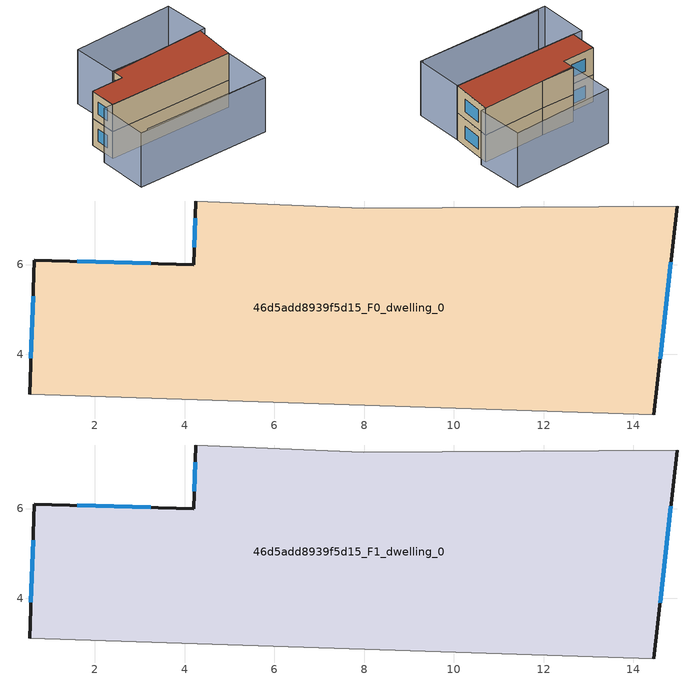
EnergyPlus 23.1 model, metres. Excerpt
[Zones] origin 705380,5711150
46d5add8939f5d15_F0_dwelling_0
 floor ground (EU_floor_Construction): 14.97,7.3 14.46,2.65 0.55,3.11 0.66,6.1 4.2,6 4.25,7.42 7.99,7.25 z0
 wall outside (EU_wall_Construction): 14.46,2.65 14.97,7.3 / 4.25,7.42 4.2,6 0.66,6.1 0.55,3.11 z0:3
 wall adiabatic (EU_wall_Construction): 14.97,7.3 7.99,7.25 4.25,7.42 / 0.55,3.11 14.46,2.65 z0:3
 window (EU_Window_Construction): 14.59,3.9 14.83,6.05 / 0.63,5.29 0.58,3.92 / 3.25,6.03 1.61,6.07 / 4.24,7.03 4.22,6.38 z0.81:2.19
46d5add8939f5d15_F1_dwelling_0
 floor to 46d5add8939f5d15_F0_dwelling_0 (EU_floor_Construction): 14.97,7.3 14.46,2.65 0.55,3.11 0.65,6.1 4.2,6 4.25,7.42 7.99,7.25 z3
 wall outside (EU_wall_Construction): 14.46,2.65 14.97,7.3 / 4.25,7.42 4.2,6 0.66,6.1 0.55,3.11 z3:6
 wall adiabatic (EU_wall_Construction): 14.97,7.3 7.99,7.25 4.25,7.42 / 0.55,3.11 14.46,2.65 z3:6
 window (EU_Window_Construction): 14.59,3.9 14.83,6.05 / 0.63,5.29 0.58,3.92 / 3.25,6.03 1.61,6.07 / 4.24,7.03 4.22,6.38 z3.81:5.19
 roof outside (EU_roof_Construction): 14.46,2.65 14.97,7.3 7.99,7.25 4.25,7.42 4.2,6 0.66,6.1 0.55,3.11 z6
shading: 0.32,-2.1 14,-2.71 / -0.48,3.16 14.46,2.65 / 14.46,2.65 14.27,-2.76 / 14.27,-2.76 -0.66,-2.25 / -0.66,-2.25 -0.48,3.16 / 15.53,7.31 4.25,7.23 / 4.25,7.23 4.22,12.32 / 4.22,12.32 15.5,12.4 / 15.5,12.4 15.53,7.31 z0:6
[Building]
EU S2 Campaign: North Axis=0; Terrain=City; Solar Distribution=FullExterior
[Site:Location]
London: Latitude=51.5; Longitude=-0.5; Time Zone=0; Elevation=25
[SizingPeriod:WeatherFileDays]
AnnualSizingPeriod: Begin Month=1; Begin Day of Month=1; End Month=12; End Day of Month=31; Day of Week for Start Day=Monday; Use Weather File Daylight Saving Period=No; Use Weather File Rain and Snow Indicators=No
[MATERIAL]
EU_InternalMass_Material: Roughness=MediumRough; Thickness=0.1; Conductivity=1; Density=1800; Specific Heat=900; Thermal Absorptance=0.9; Solar Absorptance=0.7; Visible Absorptance=0.7
[MATERIAL:NOMASS] Roughness=MediumRough; Thermal Absorptance=0.9; Solar Absorptance=0.7; Visible Absorptance=0.7
Name | Thermal Resistance
EU_wall_NoMass | 0.555556
EU_roof_NoMass | 0.510204
EU_floor_NoMass | 1.68919
[WINDOWMATERIAL:SIMPLEGLAZINGSYSTEM]
EU_Window_SimpleGlazing: UFactor=3.96; Solar Heat Gain Coefficient=0.85; Visible Transmittance=0.85
[CONSTRUCTION]
EU_wall_Construction: EU_wall_NoMass
EU_roof_Construction: EU_roof_NoMass
EU_floor_Construction: EU_floor_NoMass
EU_Window_Construction: EU_Window_SimpleGlazing
EU_InternalMass_Construction: EU_InternalMass_Material
[ZONE] Type=1; Multiplier=1; Ceiling Height=autocalculate; Volume=173.681; Floor Area=autocalculate; Part of Total Floor Area=Yes
46d5add8939f5d15_F0_dwelling_0; 46d5add8939f5d15_F1_dwelling_0
[INTERNALMASS] Construction=EU_InternalMass_Construction; Surface Area=57.8932
Name | Zone or ZoneList
46d5add8939f5d15_F0_dwelling_0_EU_InternalMass | 46d5add8939f5d15_F0_dwelling_0
46d5add8939f5d15_F1_dwelling_0_EU_InternalMass | 46d5add8939f5d15_F1_dwelling_0
[OTHEREQUIPMENT] Fuel Type=Electricity; Design Level Calculation Method=Watts/Area; Power per Zone Floor Area=1; Fraction Latent=0; Fraction Radiant=0; Fraction Lost=0; Carbon Dioxide Generation Rate=0; EndUse Subcategory=EU_Step8_InternalGains
Name | Zone or ZoneList or Space or SpaceList | Schedule
EU_Step8_InternalGain_46d5add8939f5d15_F0_dwelling_0_f000 | 46d5add8939f5d15_F0_dwelling_0 | EU_Step8_GainSchedule_46d5add8939f5d15_F0_dwelling_0_f000
EU_Step8_InternalGain_46d5add8939f5d15_F1_dwelling_0_f000 | 46d5add8939f5d15_F1_dwelling_0 | EU_Step8_GainSchedule_46d5add8939f5d15_F1_dwelling_0_f000
[ZONEVENTILATION:DESIGNFLOWRATE] Schedule=EU_AlwaysOn; Design Flow Rate Calculation Method=AirChanges/Hour; Air Changes per Hour=0.48; Ventilation Type=Natural; Fan Pressure Rise=0; Fan Total Efficiency=1; Constant Term Coefficient=1; Temperature Term Coefficient=0; Velocity Term Coefficient=0; Velocity Squared Term Coefficient=0; Minimum Indoor Temperature=-100; Maximum Indoor Temperature=100; Delta Temperature=-100; Minimum Outdoor Temperature=-100; Maximum Outdoor Temperature=100; Maximum Wind Speed=40
Name | Zone or ZoneList or Space or SpaceList
EU_ConstantAir_46d5add8939f5d15_F0_dwelling_0 | 46d5add8939f5d15_F0_dwelling_0
EU_ConstantAir_46d5add8939f5d15_F1_dwelling_0 | 46d5add8939f5d15_F1_dwelling_0
[HVACTEMPLATE:THERMOSTAT] Constant Heating Setpoint=20; Constant Cooling Setpoint=50
EU_HeatOnly_46d5add8939f5d15_F0_dwelling_0; EU_HeatOnly_46d5add8939f5d15_F1_dwelling_0
[HVACTEMPLATE:ZONE:IDEALLOADSAIRSYSTEM] System Availability Schedule=EU_AlwaysOn; Maximum Heating Supply Air Temperature=50; Minimum Cooling Supply Air Temperature=13; Maximum Heating Supply Air Humidity Ratio=0.0156; Minimum Cooling Supply Air Humidity Ratio=0.0077; Heating Limit=NoLimit; Cooling Limit=NoLimit; Heating Availability Schedule=EU_AlwaysOn; Cooling Availability Schedule=EU_CoolingOff; Dehumidification Control Type=ConstantSensibleHeatRatio; Cooling Sensible Heat Ratio=0.7; Dehumidification Setpoint=60; Humidification Control Type=None; Humidification Setpoint=30; Outdoor Air Method=None; Outdoor Air Flow Rate per Person=0.00944; Outdoor Air Flow Rate per Zone Floor Area=0; Outdoor Air Flow Rate per Zone=0; Demand Controlled Ventilation Type=None; Outdoor Air Economizer Type=NoEconomizer; Heat Recovery Type=None; Sensible Heat Recovery Effectiveness=0.7; Latent Heat Recovery Effectiveness=0.65
Name | Template Thermostat
46d5add8939f5d15_F0_dwelling_0 | EU_HeatOnly_46d5add8939f5d15_F0_dwelling_0
46d5add8939f5d15_F1_dwelling_0 | EU_HeatOnly_46d5add8939f5d15_F1_dwelling_0
[SIZING:ZONE] Zone Cooling Design Supply Air Temperature Input Method=SupplyAirTemperature; Zone Cooling Design Supply Air Temperature=13; Zone Heating Design Supply Air Temperature Input Method=SupplyAirTemperature; Zone Heating Design Supply Air Temperature=50; Zone Cooling Design Supply Air Humidity Ratio=0.008; Zone Heating Design Supply Air Humidity Ratio=0.008; Cooling Design Air Flow Method=DesignDay; Cooling Design Air Flow Rate=0; Cooling Minimum Air Flow per Zone Floor Area=0.000762; Cooling Minimum Air Flow=0; Cooling Minimum Air Flow Fraction=0.2; Heating Design Air Flow Method=DesignDay; Heating Design Air Flow Rate=0; Heating Maximum Air Flow per Zone Floor Area=0.002032; Heating Maximum Air Flow=0.141576; Heating Maximum Air Flow Fraction=0.3; Account for Dedicated Outdoor Air System=No; Dedicated Outdoor Air System Control Strategy=NeutralSupplyAir; Dedicated Outdoor Air Low Setpoint Temperature for Design=autosize; Dedicated Outdoor Air High Setpoint Temperature for Design=autosize; Zone Load Sizing Method=Sensible Load Only No Latent Load; Zone Latent Cooling Design Supply Air Humidity Ratio Input Method=HumidityRatioDifference; Zone Cooling Design Supply Air Humidity Ratio Difference=0.005; Zone Latent Heating Design Supply Air Humidity Ratio Input Method=HumidityRatioDifference; Zone Humidification Design Supply Air Humidity Ratio Difference=0.005
46d5add8939f5d15_F0_dwelling_0; 46d5add8939f5d15_F1_dwelling_0
[SCHEDULE:CONSTANT]
Name | Hourly Value
EU_AlwaysOn | 1
EU_CoolingOff | 0
[SCHEDULE:FILE] Column Number=1; Rows to Skip at Top=0; Number of Hours of Data=8760; Column Separator=Comma; Interpolate to Timestep=No; Minutes per Item=60; Adjust Schedule for Daylight Savings=Yes
Name | File
EU_Step8_GainSchedule_46d5add8939f5d15_F0_dwelling_0_f000 | ../../schedules/46d5add8939f5d15/46d5add8939f5d15_F0_dwelling_0_f000_gain.csv
EU_Step8_GainSchedule_46d5add8939f5d15_F1_dwelling_0_f000 | ../../schedules/46d5add8939f5d15/46d5add8939f5d15_F1_dwelling_0_f000_gain.csv
